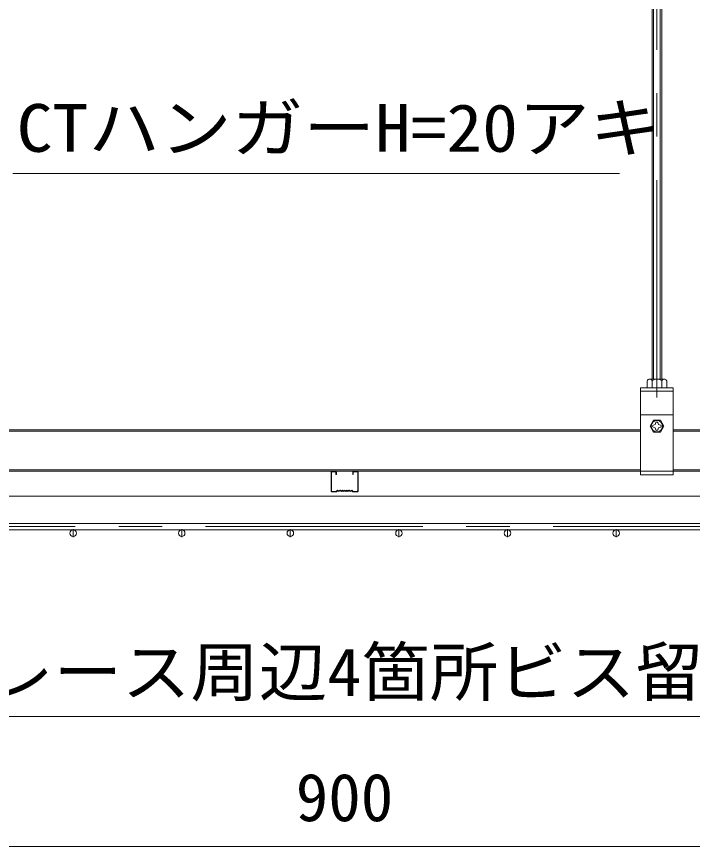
# Model space of a CAD drawing. Units: millimetres at full size, sheet at 1:40; details may follow other scales. Extents: x -7707 to 7893, y -5335 to 5359.
# Drawn here: x 4524 to 5147, y 2489 to 3253 of the extents above; entities that cross this region are included whole.
import ezdxf
from ezdxf.enums import TextEntityAlignment as Align

# ---------------------------------------------------------------- set-up
doc = ezdxf.new("R2010")
doc.units = ezdxf.units.MM
doc.header["$LTSCALE"] = 40
doc.linetypes.add('CHAIN1', pattern=[8, 5, -1, 1, -1])
doc.linetypes.add('DASHED1', pattern=[1.8, 1.2, -0.6])
for name, color, linetype, lineweight in [('7-0_中心線', 4, 'CHAIN1', 9), ('7-1_吊り材', 7, 'Continuous', 18), ('7-4_ブレース・補強材', 4, 'Continuous', 9), ('7-5_寸法', 4, 'Continuous', 9), ('7-6_文字', 7, 'Continuous', 18), ('7-D_パネル', 4, 'Continuous', 18)]:
    doc.layers.add(name, color=color, linetype=linetype, lineweight=lineweight)
doc.styles.add('ＭＳ ゴシック', font='')
doc.styles.get('ＭＳ ゴシック').set_extended_font_data('MS Gothic')

msp = doc.modelspace()

# ---------------------------------------------------------------- linework, layer by layer
at = {"layer": '7-0_中心線'}
for p, q in [((5113.81, 2902.31), (5113.81, 4011.29)), ((4378.33, 2783.49), (5273.86, 2783.49)), ((4576.31, 2773.88), (4576.31, 2781.14)), ((4676.31, 2773.88), (4676.31, 2781.14)), ((4776.31, 2773.88), (4776.31, 2781.14)), ((4876.31, 2773.88), (4876.31, 2781.14)), ((4976.31, 2773.88), (4976.31, 2781.14)), ((5076.31, 2773.88), (5076.31, 2781.14))]:
    msp.add_line(p, q, dxfattribs=at)
at = {"layer": '7-1_吊り材'}
for p, q in [((5109.31, 2919.23), (5109.31, 4011.29)), ((5110.83, 2919.23), (5110.83, 4011.29)), ((5116.82, 2919.23), (5116.82, 4011.29)), ((5118.31, 2919.23), (5118.31, 4011.29)), ((5104.81, 2911.29), (5104.81, 2917.73)), ((5107.06, 2919.23), (5120.56, 2919.23)), ((5109.31, 2911.29), (5109.31, 2917.73)), ((5118.31, 2911.29), (5118.31, 2917.73)), ((5122.81, 2911.29), (5122.81, 2917.73)), ((5098.81, 2831.29), (5098.81, 2911.29)), ((5098.81, 2911.29), (5128.81, 2911.29)), ((5104.81, 2911.29), (5122.81, 2911.29)), ((5128.81, 2911.29), (5128.81, 2831.29)), ((5098.81, 2886.49), (5128.81, 2886.49)), ((5112.34, 2877.45), (5112.88, 2879.24)), ((5115.34, 2877.45), (5114.8, 2879.24)), ((5112.34, 2877.45), (5110.55, 2876.91)), ((5112.34, 2874.45), (5110.55, 2874.99)), ((5112.34, 2874.45), (5112.88, 2872.66)), ((5115.34, 2874.45), (5114.8, 2872.66)), ((5115.34, 2877.45), (5117.13, 2876.91)), ((5115.34, 2874.45), (5117.13, 2874.99)), ((5128.81, 2831.29), (5098.81, 2831.29))]:
    msp.add_line(p, q, dxfattribs=at)
at = {"layer": '7-1_吊り材', "linetype": 'DASHED1'}
for p, q in [((5098.81, 2908.09), (5128.81, 2908.09)), ((5128.81, 2834.49), (5098.81, 2834.49))]:
    msp.add_line(p, q, dxfattribs=at)
at = {"layer": '7-1_吊り材'}
msp.add_lwpolyline([(5110.66, 2881.45), (5117.01, 2881.45), (5120.19, 2875.95), (5117.01, 2870.45), (5110.66, 2870.45), (5107.49, 2875.95)], close=True, dxfattribs=at)
msp.add_circle((5113.84, 2875.95), 5.24, dxfattribs=at)
for centre, radius, start, end in [((5107.1, 2916.79), 2.46, 22.47382, 157.52618), ((5113.82, 2911.73), 7.5, 53.12245, 126.87755), ((5120.56, 2916.79), 2.44, 22.61986, 157.38014), ((5113.84, 2878.95), 1, 16.87448, 163.1255), ((5110.84, 2875.95), 1, 106.87448, 253.1255), ((5113.84, 2872.95), 1, 196.87448, 343.1255), ((5116.84, 2875.95), 1, 286.87448, 73.1255)]:
    msp.add_arc(centre, radius, start, end, dxfattribs=at)
at = {"layer": '7-4_ブレース・補強材'}
for p, q in [((4374.31, 2872.49), (5098.81, 2872.49)), ((4374.31, 2871.29), (5098.81, 2871.29)), ((5128.81, 2872.49), (5239.31, 2872.49)), ((5128.81, 2871.29), (5239.31, 2871.29)), ((4378.31, 2835.69), (5098.81, 2835.69)), ((4381.06, 2834.49), (5098.81, 2834.49)), ((4813.81, 2833.49), (4813.81, 2816.49)), ((4814.31, 2816.49), (4814.31, 2833.49)), ((4817.81, 2834.49), (4814.81, 2834.49)), ((4817.81, 2833.99), (4814.81, 2833.99)), ((4818.31, 2831.49), (4818.31, 2833.49)), ((4818.81, 2831.49), (4818.81, 2833.49)), ((4833.81, 2831.49), (4833.81, 2833.49)), ((4834.31, 2831.49), (4834.31, 2833.49)), ((4834.81, 2834.49), (4837.81, 2834.49)), ((4834.81, 2833.99), (4837.81, 2833.99)), ((4838.31, 2816.49), (4838.31, 2833.49)), ((4838.81, 2833.49), (4838.81, 2816.49)), ((5128.81, 2835.69), (5239.31, 2835.69)), ((5128.81, 2834.49), (5239.31, 2834.49)), ((4818.31, 2831.49), (4818.81, 2831.49)), ((4834.31, 2831.49), (4833.81, 2831.49)), ((4814.81, 2815.94), (4818.4, 2815.94)), ((4818.4, 2815.44), (4814.81, 2815.44)), ((4818.75, 2816.09), (4819.46, 2816.8)), ((4819.81, 2816.44), (4819.11, 2815.74)), ((4832.81, 2816.44), (4833.52, 2815.74)), ((4833.17, 2816.8), (4833.87, 2816.09)), ((4837.81, 2815.94), (4834.23, 2815.94)), ((4834.23, 2815.44), (4837.81, 2815.44))]:
    msp.add_line(p, q, dxfattribs=at)
for centre, radius, start, end in [((4814.81, 2833.49), 1, 89.99699, 179.99699), ((4814.81, 2833.49), 0.5, 89.99699, 179.99699), ((4817.81, 2833.49), 1, 359.99699, 89.99699), ((4817.81, 2833.49), 0.5, 359.99699, 89.99699), ((4834.81, 2833.49), 1, 90.00298, 180.00298), ((4834.81, 2833.49), 0.5, 90.00298, 180.00298), ((4837.81, 2833.49), 1, 0.00298, 90.00298), ((4837.81, 2833.49), 0.5, 0.00298, 90.00298), ((4814.81, 2816.44), 1, 177.476, 270), ((4814.81, 2816.44), 0.5, 177.476, 270), ((4818.4, 2816.44), 0.5, 269.99998, 314.99998), ((4818.4, 2816.44), 1, 270, 315), ((4819.81, 2816.44), 0.5, 46.39717, 135), ((4821.06, 2817.76), 1.81, 226.39717, 313.60281), ((4821.06, 2817.76), 1.31, 226.39717, 313.60281), ((4822.31, 2816.44), 0.5, 36.86989, 133.60281), ((4823.31, 2817.19), 1.25, 216.86989, 323.1301), ((4823.31, 2817.19), 0.75, 216.86989, 323.1301), ((4824.31, 2816.44), 0.5, 36.86989, 143.1301), ((4825.31, 2817.19), 1.25, 216.86989, 323.1301), ((4825.31, 2817.19), 0.75, 216.86989, 323.1301), ((4826.31, 2816.44), 0.5, 36.86989, 143.1301), ((4827.31, 2817.19), 1.25, 216.86989, 323.1301), ((4827.31, 2817.19), 0.75, 216.86989, 323.1301), ((4828.31, 2816.44), 0.5, 36.86989, 143.1301), ((4829.31, 2817.19), 1.25, 216.86989, 323.1301), ((4829.31, 2817.19), 0.75, 216.86989, 323.1301), ((4830.31, 2816.44), 0.5, 46.39717, 143.1301), ((4831.56, 2817.76), 1.81, 226.39717, 313.60281), ((4831.56, 2817.76), 1.31, 226.39717, 313.60281), ((4832.81, 2816.44), 0.5, 44.99998, 133.60281), ((4834.23, 2816.44), 1, 225, 270), ((4834.23, 2816.44), 0.5, 225, 270), ((4837.81, 2816.44), 1, 270, 2.52399), ((4837.81, 2816.44), 0.5, 270, 2.52399)]:
    msp.add_arc(centre, radius, start, end, dxfattribs=at)
at = {"layer": '7-5_寸法'}
msp.add_line((4376.31, 2489.3), (5276.31, 2489.3), dxfattribs=at)
at = {"layer": '7-6_文字'}
for p, q in [((4520.86, 3108.38), (5079.23, 3108.38)), ((4423.34, 2608.86), (5226.55, 2608.86))]:
    msp.add_line(p, q, dxfattribs=at)
at = {"layer": '7-D_パネル'}
msp.add_line((4379.81, 2786.49), (5272.81, 2786.49), dxfattribs=at)
at = {"layer": '7-D_パネル', "lineweight": 9}
msp.add_line((4379.81, 2780.49), (5272.81, 2780.49), dxfattribs=at)
at = {"layer": '7-D_パネル'}
msp.add_lwpolyline([(4379.81, 2811.49), (5272.81, 2811.49), (5272.81, 2786.49)], dxfattribs=at)
for centre in [(4576.31, 2777.49), (4676.31, 2777.49), (4776.31, 2777.49), (4876.31, 2777.49), (4976.31, 2777.49), (5076.31, 2777.49)]:
    msp.add_circle(centre, 3, dxfattribs=at)

# ---------------------------------------------------------------- texts
at = {"layer": '7-5_寸法', "color": 7, "style": 'ＭＳ ゴシック'}
msp.add_text('900', height=43.99, dxfattribs=at).set_placement((4781.31, 2499.3), align=Align.BOTTOM_LEFT)
at = {"layer": '7-6_文字', "style": 'ＭＳ ゴシック'}
for s, width, p in [('CTハンガーH=20アキ', 1.1, (4524.38, 3115.16)), ('ブレース周辺4箇所ビス留め', 1.05, (4432.27, 2614.6))]:
    msp.add_text(s, height=43.99, dxfattribs=dict(at, width=width)).set_placement(p, align=Align.BOTTOM_LEFT)

doc.saveas('drawing.dxf')
